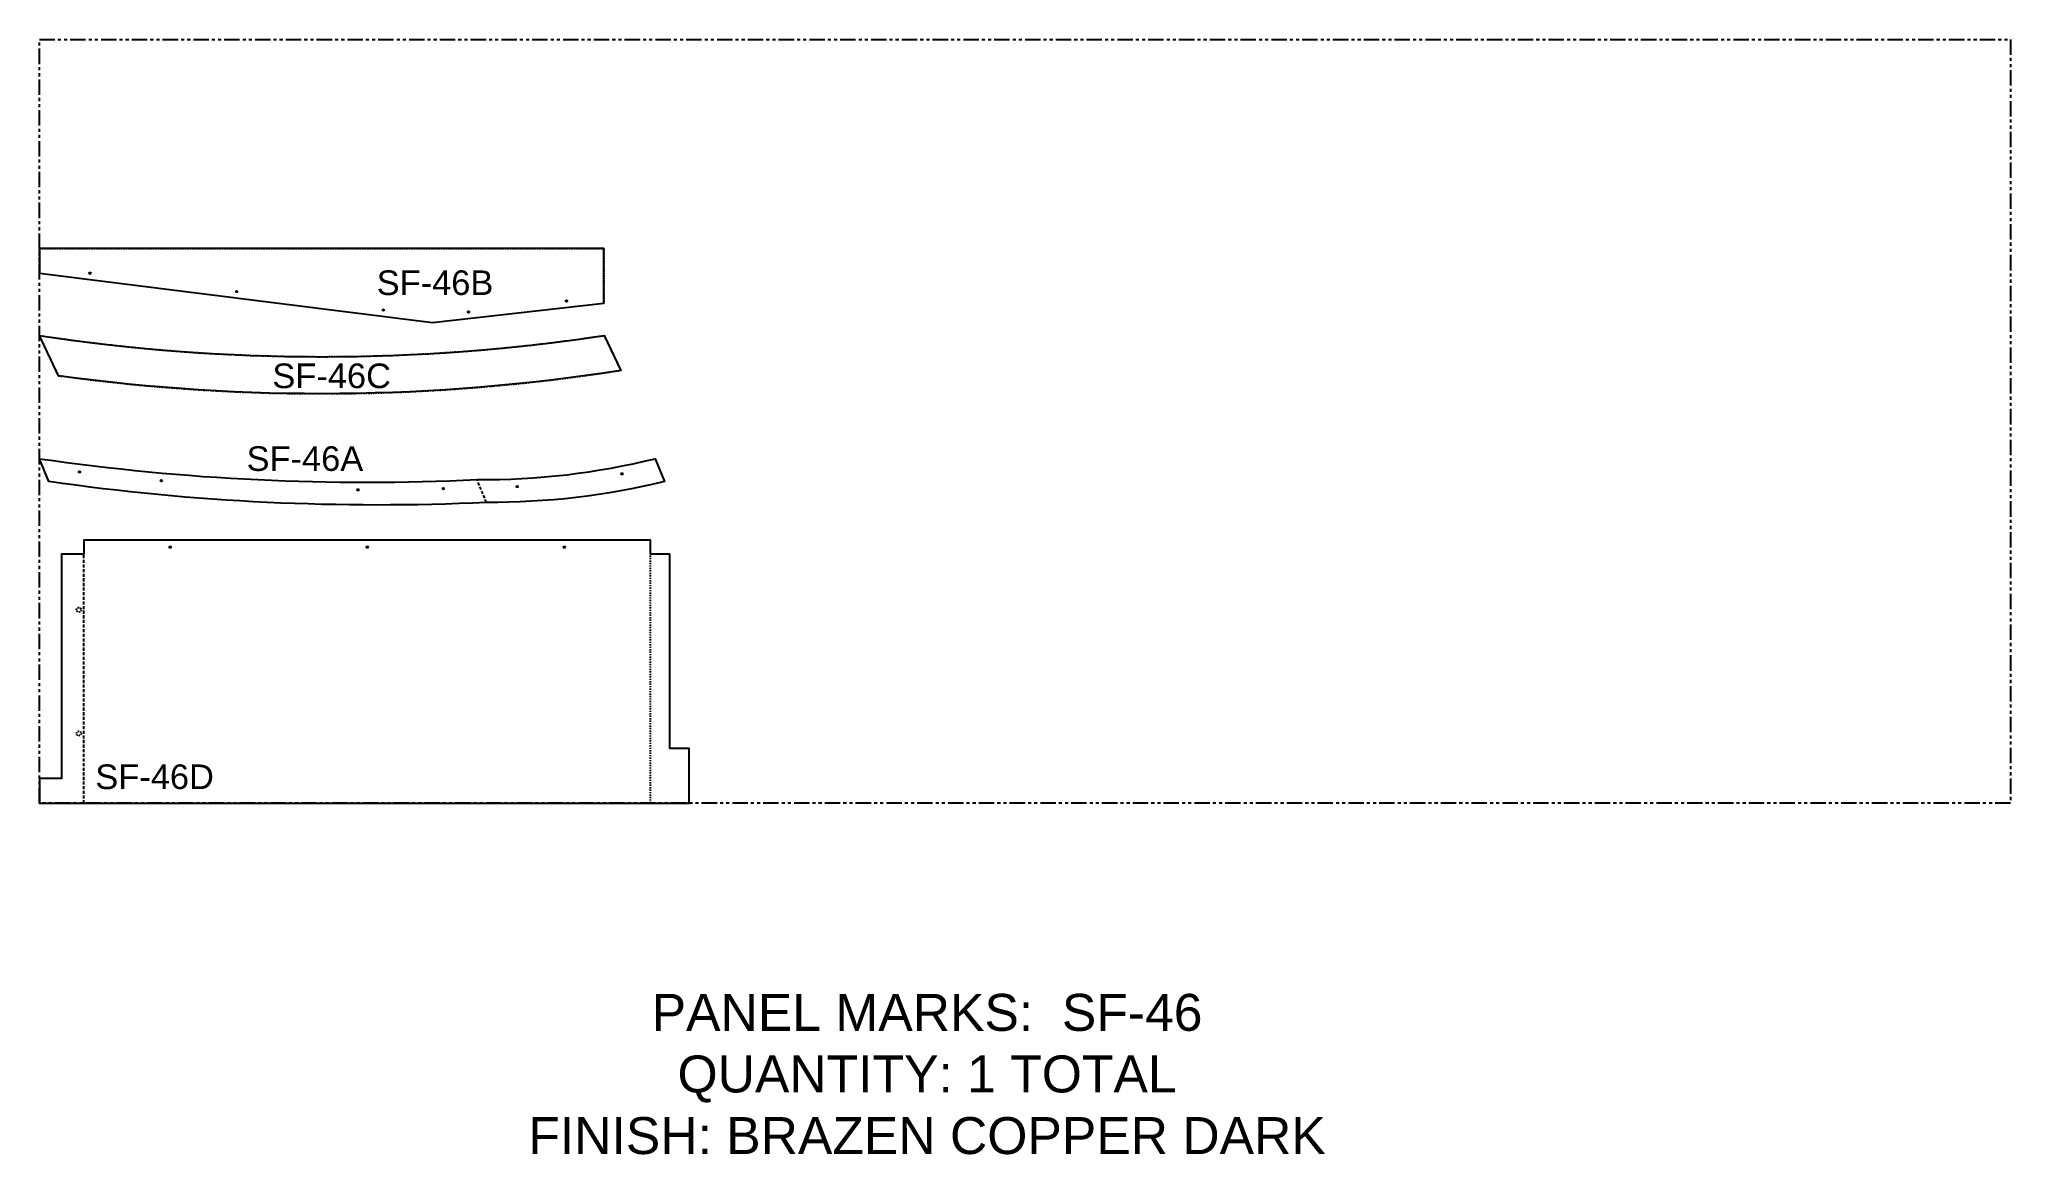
# Model space of a CAD drawing. Header units: inches. Extents: x 0 to 160, y -29 to 62.
import ezdxf

# ---------------------------------------------------------------- set-up
doc = ezdxf.new("R2010")
doc.units = ezdxf.units.IN
doc.header["$MEASUREMENT"] = 0
doc.linetypes.add('HIDDEN', pattern=[0.375, 0.25, -0.125])
doc.linetypes.add('PHANTOM', pattern=[2.5, 1.25, -0.25, 0.25, -0.25, 0.25, -0.25])
for name, color, linetype in [('CUT', 7, 'Continuous'), ('DIMS', 1, 'Continuous'), ('HOLES', 6, 'Continuous'), ('ROUT', 1, 'HIDDEN'), ('SHEET', 5, 'PHANTOM'), ('TEXT', 2, 'PHANTOM'), ('V135', 4, 'HIDDEN'), ('WEEPS', 3, 'HIDDEN')]:
    doc.layers.add(name, color=color, linetype=linetype)
doc.styles.get("Standard").update_dxf_attribs({"font": 'arial.ttf'})

msp = doc.modelspace()

# ---------------------------------------------------------------- linework, layer by layer
at = {"layer": 'CUT', "ltscale": 0.25}
msp.add_lwpolyline([(31.91, 39.03), (45.81, 40.6), (45.81, 45.03), (0, 45.03), (0, 43.03)], close=True, dxfattribs=at)
msp.add_lwpolyline([(0, 37.96, 0.075071), (45.84, 37.96), (47.19, 35.13, -0.073289), (1.55, 34.7)], format="xyb", close=True, dxfattribs=at)
at = {"layer": 'CUT'}
msp.add_lwpolyline([(35.52, 26.26, 0.061652), (49.97, 27.96), (50.74, 26.11, -0.061652), (36.29, 24.41, -0.04768), (0.77, 26.11), (0, 27.96, 0.04768)], format="xyb", close=True, dxfattribs=at)
msp.add_lwpolyline([(0, 2.01), (0, 0), (52.74, 0), (52.74, 4.43), (51.17, 4.43), (51.17, 20.22), (49.61, 20.22), (49.61, 21.34), (3.61, 21.34), (3.61, 20.22), (1.8, 20.22), (1.8, 2.01)], close=True, dxfattribs=at)
at = {"layer": 'HOLES', "ltscale": 0.25}
for centre in [(4.11, 43.02), (16.02, 41.53), (27.92, 40.04), (42.78, 40.76), (34.83, 39.87), (3.25, 26.89), (9.89, 26.18), (38.78, 25.7), (47.29, 26.73), (25.86, 25.43), (32.78, 25.52), (10.61, 20.78), (26.61, 20.78), (42.61, 20.78)]:
    msp.add_circle(centre, 0.0625, dxfattribs=at)
at = {"layer": 'ROUT'}
msp.add_line((36.29, 24.41), (35.52, 26.26), dxfattribs=at)
at = {"layer": 'ROUT', "ltscale": 0.25}
msp.add_line((49.61, 0), (49.61, 20.22), dxfattribs=at)
for points in [[(0, 43.03), (0, 45.03), (45.81, 45.03), (45.81, 40.6)], [(0, 2.01), (0, 0), (52.74, 0), (52.74, 4.43)]]:
    msp.add_lwpolyline(points, dxfattribs=at)
msp.add_lwpolyline([(0, 37.96, 0.075071), (45.84, 37.96), (47.19, 35.13, -0.073289), (1.55, 34.7)], format="xyb", close=True, dxfattribs=at)
at = {"layer": 'SHEET'}
msp.add_lwpolyline([(0, 62), (160, 62), (160, 0), (0, 0)], close=True, dxfattribs=at)
at = {"layer": 'V135'}
msp.add_line((3.61, 0), (3.61, 20.22), dxfattribs=at)
at = {"layer": 'WEEPS', "ltscale": 0.25}
for centre in [(3.2, 15.69), (3.2, 5.66)]:
    msp.add_circle(centre, 0.188, dxfattribs=at)

# ---------------------------------------------------------------- texts
at = {"layer": 'DIMS', "ltscale": 0.25, "char_height": 2, "attachment_point": 2}
for s, insert in [('SF-46B', (32.11, 43.25, 0)), ('SF-46C', (23.72, 35.69, 0)), ('SF-46A', (21.55, 28.97, 0)), ('SF-46D', (9.35, 3.14, 0))]:
    msp.add_mtext_dynamic_manual_height_columns(s, width=3.0859, gutter_width=10, heights=[0], dxfattribs=dict(at, insert=insert))
at = {"layer": 'TEXT', "insert": (72.05, -22.01), "char_height": 3, "attachment_point": 5}
msp.add_mtext_dynamic_manual_height_columns('PANEL MARKS:  SF-46\\PQUANTITY: 1 TOTAL\\PFINISH: BRAZEN COPPER DARK', width=199.7409, gutter_width=1, heights=[0], dxfattribs=at)

doc.saveas('drawing.dxf')
